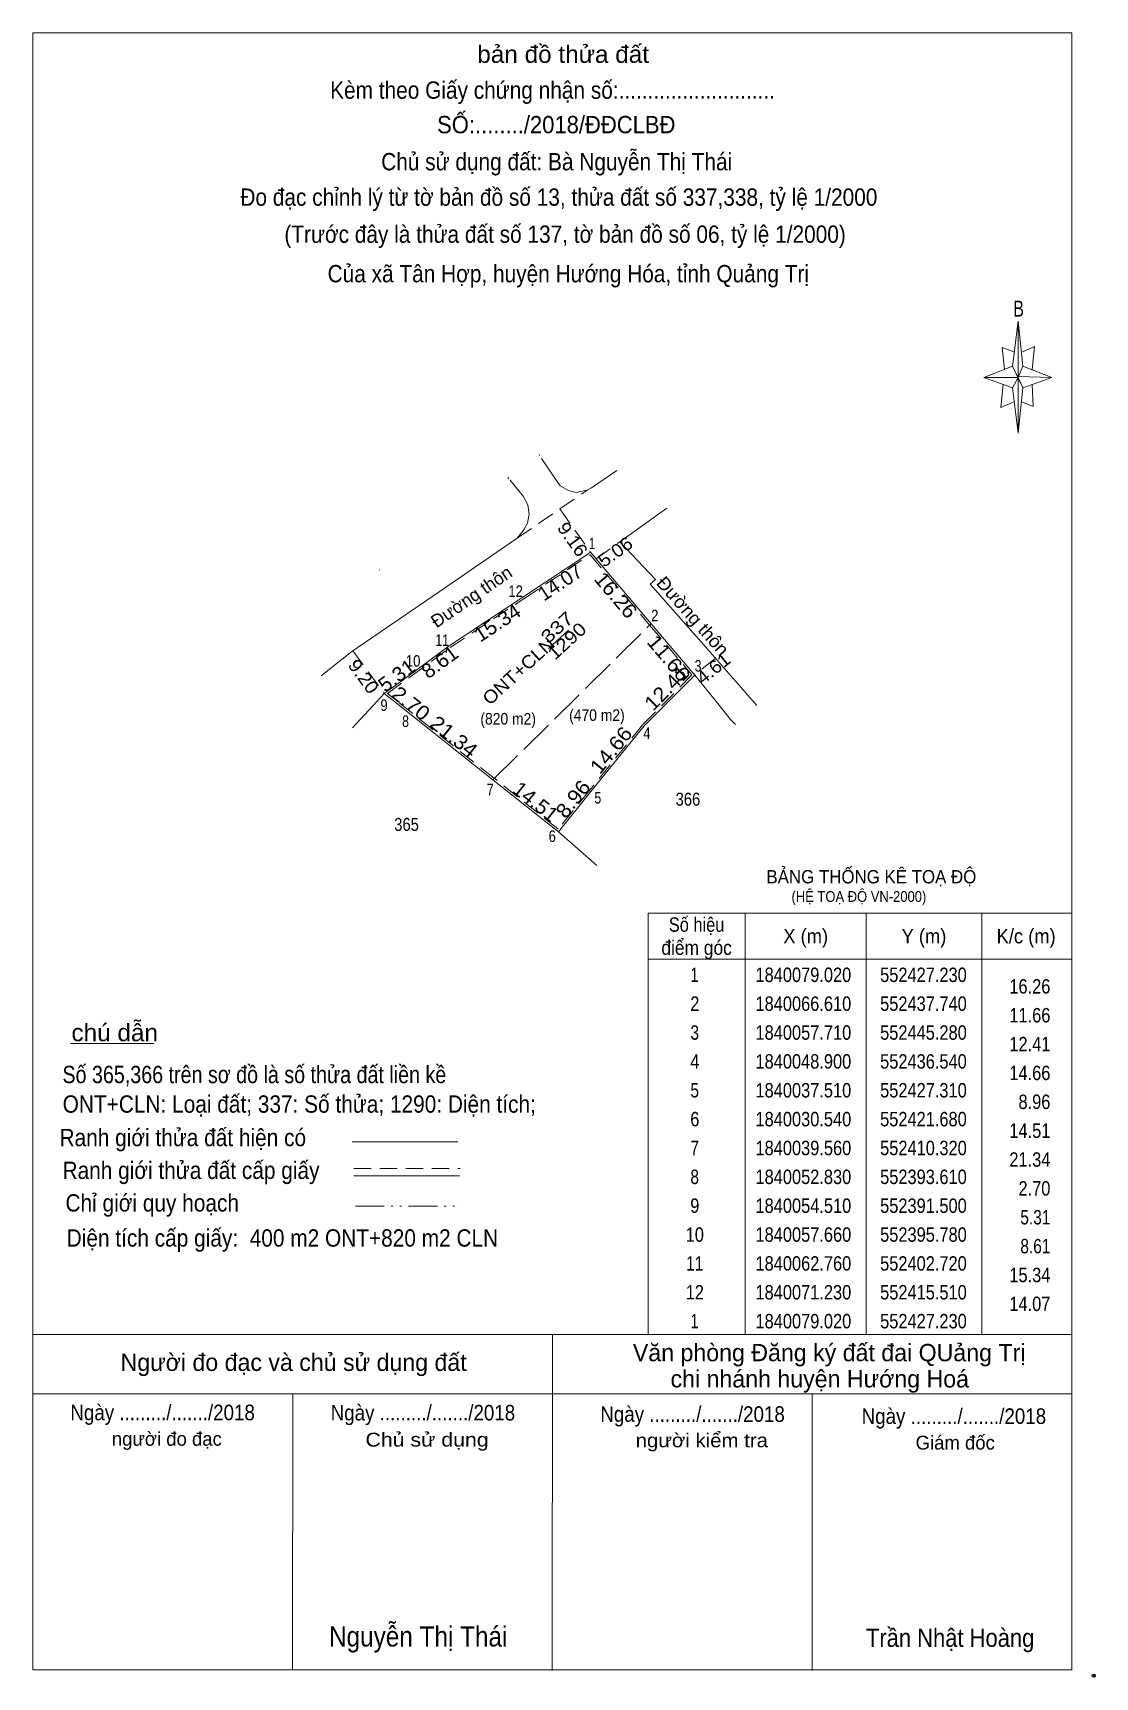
# Model space of a CAD drawing. Header units: metres. Extents: x 552331 to 552515, y 1839884 to 1840169.
import ezdxf
from ezdxf.enums import TextEntityAlignment as Align

# ---------------------------------------------------------------- set-up
doc = ezdxf.new("R2010")
doc.units = ezdxf.units.M
doc.header["$PDMODE"] = 32
doc.header["$PDSIZE"] = 0.5
for name, pattern in [('DASH_DOUBLE_DOT', [9.2, 5, -1.2, 0.3, -1.2, 0.3, -1.2]), ('DOT_DASHED', [7.7, 5, -1.2, 0.3, -1.2]), ('LONG_DASHED', [7.5, 6, -1.5]), ('MEDIUM_DASHED', [4.5, 3, -1.5])]:
    doc.linetypes.add(name, pattern=pattern)
for name, color, linetype, lineweight in [('17', 7, 'Continuous', 13), ('62', 7, 'Continuous', 13), ('63', 7, 'Continuous', 13)]:
    doc.layers.add(name, color=color, linetype=linetype, lineweight=lineweight)
doc.layers.add('6', color=7, linetype='Continuous')

msp = doc.modelspace()

# ---------------------------------------------------------------- linework, layer by layer
at = {"layer": '17'}
for p, q in [((552420.61, 1839885.28), (552420.65, 1839943.48)), ((552375.61, 1839885.32), (552375.65, 1839933.14)), ((552465.61, 1839885.24), (552465.65, 1839933.06))]:
    msp.add_line(p, q, dxfattribs=at)
at = {"layer": '6'}
msp.add_point((552514.41, 1839884.36), dxfattribs=at)
at = {"layer": '62'}
for p, q in [((552330.61, 1839885.36), (552330.61, 1840168.96)), ((552500.35, 1840111.24), (552501.35, 1840119.04)), ((552502.15, 1840111.24), (552507.15, 1840109.24)), ((552500.35, 1840107.44), (552495.35, 1840109.24)), ((552502.15, 1840107.44), (552501.35, 1840099.64)), ((552503.75, 1840108.04), (552503.95, 1840104.24)), ((552503.95, 1840104.24), (552501.95, 1840105.04)), ((552390.59, 1840075.98), (552390.66, 1840075.86)), ((552419.97, 1840062.33), (552423.43, 1840065.49)), ((552421.68, 1840030.54), (552428.33, 1840024.69)), ((552337.11, 1839993.9), (552351.59, 1839993.9)), ((552385.95, 1839976.82), (552404.23, 1839976.82)), ((552386.23, 1839970.96), (552404.51, 1839970.96)), ((552330.61, 1839943.48), (552510.61, 1839943.48)), ((552330.61, 1839933.16), (552510.61, 1839933.16)), ((552510.61, 1839885.36), (552330.61, 1839885.36))]:
    msp.add_line(p, q, dxfattribs=at)
at = {"layer": '62', "linetype": 'DOT_DASHED'}
for p, q in [((552418.31, 1840095.89), (552418.4, 1840095.74)), ((552412.88, 1840091.99), (552413.08, 1840091.74))]:
    msp.add_line(p, q, dxfattribs=at)
at = {"layer": '62', "linetype": 'MEDIUM_DASHED'}
for p, q in [((552414.51, 1840081.42), (552426.64, 1840089.72)), ((552421.92, 1840086.49), (552427.23, 1840079.02)), ((552428.22, 1840077.85), (552432.33, 1840080.8)), ((552386.05, 1840061.92), (552391.5, 1840054.51)), ((552448.87, 1840060.61), (552445.28, 1840057.71)), ((552386.23, 1839972.2), (552404.63, 1839972.2))]:
    msp.add_line(p, q, dxfattribs=at)
at = {"layer": '62', "linetype": 'LONG_DASHED'}
msp.add_line((552410.32, 1840039.56), (552437.74, 1840066.61), dxfattribs=at)
at = {"layer": '62', "linetype": 'DASH_DOUBLE_DOT'}
msp.add_line((552386.49, 1839965.7), (552404.89, 1839965.7), dxfattribs=at)
at = {"layer": '62'}
for points in [[(552330.61, 1840168.96), (552510.61, 1840168.96), (552510.61, 1839885.36)], [(552500.75, 1840113.64), (552498.55, 1840114.44), (552498.95, 1840110.64)], [(552501.95, 1840113.64), (552504.15, 1840114.64), (552503.75, 1840110.64)], [(552501.35, 1840109.24), (552500.35, 1840111.24), (552495.35, 1840109.24)], [(552501.35, 1840109.24), (552502.15, 1840107.44), (552507.15, 1840109.24)], [(552498.75, 1840108.04), (552498.35, 1840104.04), (552500.55, 1840105.04)], [(552418.73, 1840095.25), (552420.79, 1840092.17), (552421.96, 1840090.48), (552423.44, 1840089.68), (552424.72, 1840089.36), (552426.64, 1840089.72), (552427.38, 1840090.17), (552431.8, 1840093.16)], [(552413.29, 1840091.49), (552415.58, 1840088.69), (552416.39, 1840087.19), (552416.61, 1840085.61), (552416.33, 1840084.05), (552415.73, 1840083)], [(552440.46, 1840086.63), (552432.33, 1840080.8), (552438.46, 1840074.27), (552437.57, 1840073.44), (552445.92, 1840063.99), (552456.02, 1840052.43)], [(552380.54, 1840057.6), (552385.85, 1840061.79), (552400.98, 1840072.14), (552414.51, 1840081.42), (552415.55, 1840082.69), (552415.73, 1840083)], [(552427.23, 1840079.02), (552426.57, 1840078.55), (552415.51, 1840071.23), (552402.72, 1840062.76)], [(552427.23, 1840079.02), (552437.74, 1840066.61), (552445.28, 1840057.71)], [(552391.5, 1840054.51), (552395.78, 1840057.66), (552402.72, 1840062.76)], [(552421.68, 1840030.54), (552427.31, 1840037.51), (552436.54, 1840048.9), (552445.28, 1840057.71)], [(552445.28, 1840057.71), (552449.05, 1840053.05), (552451.51, 1840050.01), (552452.36, 1840049.14)], [(552385.97, 1840048.59), (552390.21, 1840053.13), (552391.5, 1840054.51)], [(552391.5, 1840054.51), (552393.61, 1840052.83), (552410.32, 1840039.56), (552421.68, 1840030.54)]]:
    msp.add_lwpolyline(points, dxfattribs=at)
for points in [[(552501.35, 1840119.04), (552502.15, 1840111.24), (552501.35, 1840109.24)], [(552501.35, 1840109.24), (552495.35, 1840109.24), (552500.35, 1840111.24), (552502.15, 1840107.44), (552507.15, 1840109.24), (552501.35, 1840109.44)], [(552501.35, 1840109.24), (552501.35, 1840099.64), (552500.35, 1840107.44)]]:
    msp.add_lwpolyline(points, close=True, dxfattribs=at)
at = {"layer": '62', "linetype": 'MEDIUM_DASHED'}
msp.add_lwpolyline([(552427.16, 1840078.56), (552437.47, 1840066.38), (552444.81, 1840057.73), (552436.28, 1840049.13), (552427.04, 1840037.73), (552421.63, 1840031.03), (552410.54, 1840039.83), (552393.83, 1840053.1), (552392.08, 1840054.5), (552395.99, 1840057.38), (552402.92, 1840062.47), (552415.7, 1840070.94)], close=True, dxfattribs=at)
at = {"layer": '63'}
for p, q in [((552454.01, 1840016.48), (552454.01, 1839943.48)), ((552475.01, 1840016.48), (552475.01, 1839943.48)), ((552495.01, 1840016.48), (552495.01, 1839943.48)), ((552437.21, 1840008.48), (552510.61, 1840008.48))]:
    msp.add_line(p, q, dxfattribs=at)
msp.add_lwpolyline([(552437.21, 1840016.48), (552510.61, 1840016.48), (552510.61, 1839943.48), (552437.21, 1839943.48)], close=True, dxfattribs=at)

# ---------------------------------------------------------------- texts
at = {"layer": '62'}
for s, height, width, p in [('bản đồ thửa đất', 3, 1.05, (552422.49, 1840163.77)), ('Kèm theo Giấy chứng nhận số:...........................', 3, 0.9, (552420.65, 1840157.55)), ('SỐ:......../2018/ĐĐCLBĐ', 3, 0.95, (552421.295, 1840151.57)), ('Chủ sử dụng đất: Bà Nguyễn Thị Thái', 3, 0.9, (552421.37, 1840145.15)), ('Đo đạc chỉnh lý từ tờ bản đồ số 13, thửa đất số 337,338, tỷ lệ 1/2000 ', 3, 0.9, (552422.25, 1840139.01)), ('(Trước đây là thửa đất số 137, tờ bản đồ số 06, tỷ lệ 1/2000)', 3, 0.9, (552422.825, 1840132.59)), ('Của xã Tân Hợp, huyện Hướng Hóa, tỉnh Quảng Trị', 3, 0.9, (552423.385, 1840125.75)), ('B', 2.755, 0.75, (552501.41, 1840119.81)), ('(820 m2)', 2, 0.9, (552412.96, 1840049.14)), ('(470 m2)', 2, 0.9, (552428.34, 1840049.77)), ('366', 2.25, 0.85, (552444.11, 1840035.08)), ('365', 2.25, 0.85, (552395.355, 1840030.71)), ('BẢNG THỐNG KÊ TOẠ ĐỘ ', 2.3, 0.95, (552476.3, 1840021.62)), ('(HỆ TOẠ ĐỘ VN-2000)', 1.867, 0.9, (552473.73, 1840018.41)), ('chú dẫn', 3, 1.05, (552344.79, 1839994.27)), ('Ranh giới thửa đất hiện có ', 3, 0.9, (552357.09, 1839976.09)), ('Ranh giới thửa đất cấp giấy', 3, 0.9, (552358.01, 1839970.41)), ('Chỉ giới quy hoạch', 3, 0.9, (552351.29, 1839964.77)), ('Ngày ........./......./2018', 2.7, 0.9, (552353.09, 1839928.61)), ('Ngày ........./......./2018', 2.7, 0.9, (552398.19, 1839928.57)), ('Ngày ........./......./2018', 2.7, 0.9, (552444.91, 1839928.33)), ('Ngày ........./......./2018', 2.7, 0.9, (552490.19, 1839927.97)), ('Chủ sử dụng', 2.4, 1.15, (552398.91, 1839924.05)), ('người kiểm tra', 2.4, 1.1, (552446.51, 1839923.93)), ('Nguyễn Thị Thái', 3.5, 0.9, (552397.375, 1839889.41)), ('Trần Nhật Hoàng', 3.16, 0.9, (552489.54, 1839889.35))]:
    msp.add_text(s, height=height, dxfattribs=dict(at, width=width)).set_placement(p, align=Align.CENTER)
for s, height, rotation, width, p in [('9.16', 2.25, 305.407, 1.1, (552423.199, 1840080.577)), ('5.06', 2.25, 35.669, 1.1, (552432.184, 1840078.138)), ('16.26', 2.5, 310.261, 1.1, (552430.665, 1840070.768)), ('Đường thôn', 2.25, 311.464, 1.05, (552444.114, 1840067.19)), ('15.34', 2.5, 33.514, 1.05, (552411.775, 1840065.72)), ('337', 2.25, 42.407, 1.25, (552422.196, 1840065.125)), ('1290', 2.25, 42.407, 1.15, (552423.901, 1840062.78)), ('ONT+CLN', 2.25, 42.407, 1.1, (552415.516, 1840057.584)), ('11.66', 2.5, 310.271, 1.1, (552439.826, 1840059.838)), ('9.20', 2.25, 306.334, 1.1, (552386.992, 1840056.802)), ('5.31', 2.5, 36.352, 1.05, (552394.379, 1840056.624)), ('8.61', 2.5, 36.311, 1.05, (552401.85, 1840058.961)), ('4.61', 2.25, 38.931, 1.1, (552449.213, 1840057.977)), ('12.41', 2.5, 45.229, 1.1, (552441.318, 1840054.605)), ('2.70', 2.5, 321.473, 1.1, (552395.341, 1840051.826)), ('21.34', 2.5, 321.546, 1.1, (552402.783, 1840046.073)), ('14.66', 2.5, 50.98, 1.1, (552431.76, 1840043.923)), ('14.51', 2.5, 321.55, 1.05, (552416.943, 1840034.801)), ('8.96', 2.5, 51.071, 1.1, (552425.173, 1840035.455))]:
    msp.add_text(s, height=height, rotation=rotation, dxfattribs=dict(at, width=width)).set_placement(p, align=Align.CENTER)
for s, width, p in [(' 1', 0.75, (552428.05, 1840079.53)), (' 12', 0.85, (552415.51, 1840071.23)), (' 2', 0.85, (552439, 1840067.02)), (' 11', 0.8, (552402.72, 1840062.76)), (' 10', 0.85, (552397.76, 1840059.16)), (' 3', 0.8, (552446.46, 1840058.31)), (' 9', 0.85, (552392.08, 1840051.49)), (' 8', 0.8, (552395.78, 1840048.71)), (' 4', 0.85, (552437.63, 1840046.63)), (' 7', 0.8, (552410.45, 1840036.88)), (' 5', 0.8, (552429.09, 1840035.45)), (' 6', 0.85, (552421.23, 1840028.8))]:
    msp.add_text(s, height=2, dxfattribs=dict(at, width=width)).set_placement(p, align=Align.RIGHT)
for s, height, rotation, p in [('14.07', 2.5, 33.611, (552422.638, 1840072.735)), ('Đường thôn', 2.25, 34.446, (552407.229, 1840070.359))]:
    msp.add_text(s, height=height, rotation=rotation, dxfattribs=at).set_placement(p, align=Align.CENTER)
for s, height, p in [('D', 0.01, (552394.975, 1840068.8)), ('D', 0.01, (552445.185, 1840057.83)), ('Người đo đạc và chủ sử dụng đất', 3, (552375.79, 1839937.15)), (' Văn phòng Đăng ký đất đai QUảng Trị', 3, (552468.02, 1839938.83)), ('chi nhánh huyện Hướng Hoá', 3, (552466.95, 1839934.29)), ('người đo đạc', 2.4, (552353.82, 1839924.19)), ('Giám đốc', 2.4, (552490.42, 1839923.53))]:
    msp.add_text(s, height=height, dxfattribs=at).set_placement(p, align=Align.CENTER)
for s, width, p in [('Số 365,366 trên sơ đồ là số thửa đất liền kề', 0.85, (552335.73, 1839987.01)), ('ONT+CLN: Loại đất; 337: Số thửa; 1290: Diện tích;', 0.9, (552335.77, 1839981.89)), ('Diện tích cấp giấy:  400 m2 ONT+820 m2 CLN', 0.9, (552336.47, 1839958.69))]:
    msp.add_text(s, height=3, dxfattribs=dict(at, width=width)).set_placement(p)
at = {"layer": '63'}
for s, width, p in [('Số hiệu', 0.85, (552445.61, 1840013.23)), ('điểm góc', 0.9, (552445.61, 1840009.23)), ('X (m)', 0.95, (552464.51, 1840011.23)), ('Y (m)', 0.95, (552485.005, 1840011.23)), ('K/c (m)', 0.95, (552502.71, 1840011.23)), (' 1', 0.75, (552444.905, 1840004.53)), ('1840079.020', 0.85, (552464.11, 1840004.53)), ('552427.230', 0.85, (552484.915, 1840004.53)), (' 2', 0.85, (552444.91, 1839999.53)), ('1840066.610', 0.85, (552464.11, 1839999.53)), ('552437.740', 0.85, (552484.915, 1839999.53)), (' 3', 0.8, (552444.91, 1839994.53)), ('1840057.710', 0.85, (552464.11, 1839994.53)), ('552445.280', 0.85, (552484.915, 1839994.53)), (' 4', 0.85, (552444.905, 1839989.53)), ('1840048.900', 0.85, (552464.11, 1839989.53)), ('552436.540', 0.85, (552484.915, 1839989.53)), (' 5', 0.8, (552444.91, 1839984.53)), ('1840037.510', 0.85, (552464.11, 1839984.53)), ('552427.310', 0.85, (552484.915, 1839984.53)), (' 6', 0.85, (552444.91, 1839979.53)), ('1840030.540', 0.85, (552464.11, 1839979.53)), ('552421.680', 0.85, (552484.915, 1839979.53)), (' 7', 0.8, (552444.91, 1839974.53)), ('1840039.560', 0.85, (552464.11, 1839974.53)), ('552410.320', 0.85, (552484.915, 1839974.53)), (' 8', 0.8, (552444.91, 1839969.53)), ('1840052.830', 0.85, (552464.11, 1839969.53)), ('552393.610', 0.85, (552484.915, 1839969.53)), (' 9', 0.85, (552444.905, 1839964.53)), ('1840054.510', 0.85, (552464.11, 1839964.53)), ('552391.500', 0.85, (552484.915, 1839964.53)), (' 10', 0.85, (552444.905, 1839959.53)), ('1840057.660', 0.85, (552464.11, 1839959.53)), ('552395.780', 0.85, (552484.915, 1839959.53)), (' 11', 0.8, (552444.905, 1839954.53)), ('1840062.760', 0.85, (552464.11, 1839954.53)), ('552402.720', 0.85, (552484.915, 1839954.53)), (' 12', 0.85, (552444.91, 1839949.53)), ('1840071.230', 0.85, (552464.11, 1839949.53)), ('552415.510', 0.85, (552484.915, 1839949.53)), (' 1', 0.75, (552444.905, 1839944.53)), ('1840079.020', 0.85, (552464.11, 1839944.53)), ('552427.230', 0.85, (552484.915, 1839944.53))]:
    msp.add_text(s, height=2.5, dxfattribs=dict(at, width=width)).set_placement(p, align=Align.CENTER)
for s, width, p in [('16.26', 0.85, (552506.91, 1840002.53)), ('11.66', 0.85, (552506.91, 1839997.53)), ('12.41', 0.85, (552506.91, 1839992.53)), ('14.66', 0.85, (552506.91, 1839987.53)), ('8.96', 0.85, (552506.91, 1839982.53)), ('14.51', 0.85, (552506.91, 1839977.53)), ('21.34', 0.85, (552506.91, 1839972.53)), ('2.70', 0.85, (552506.91, 1839967.53)), ('5.31', 0.8, (552506.91, 1839962.53)), ('8.61', 0.8, (552506.91, 1839957.53)), ('15.34', 0.85, (552506.91, 1839952.53)), ('14.07', 0.85, (552506.91, 1839947.53))]:
    msp.add_text(s, height=2.5, dxfattribs=dict(at, width=width)).set_placement(p, align=Align.RIGHT)

doc.saveas('drawing.dxf')
